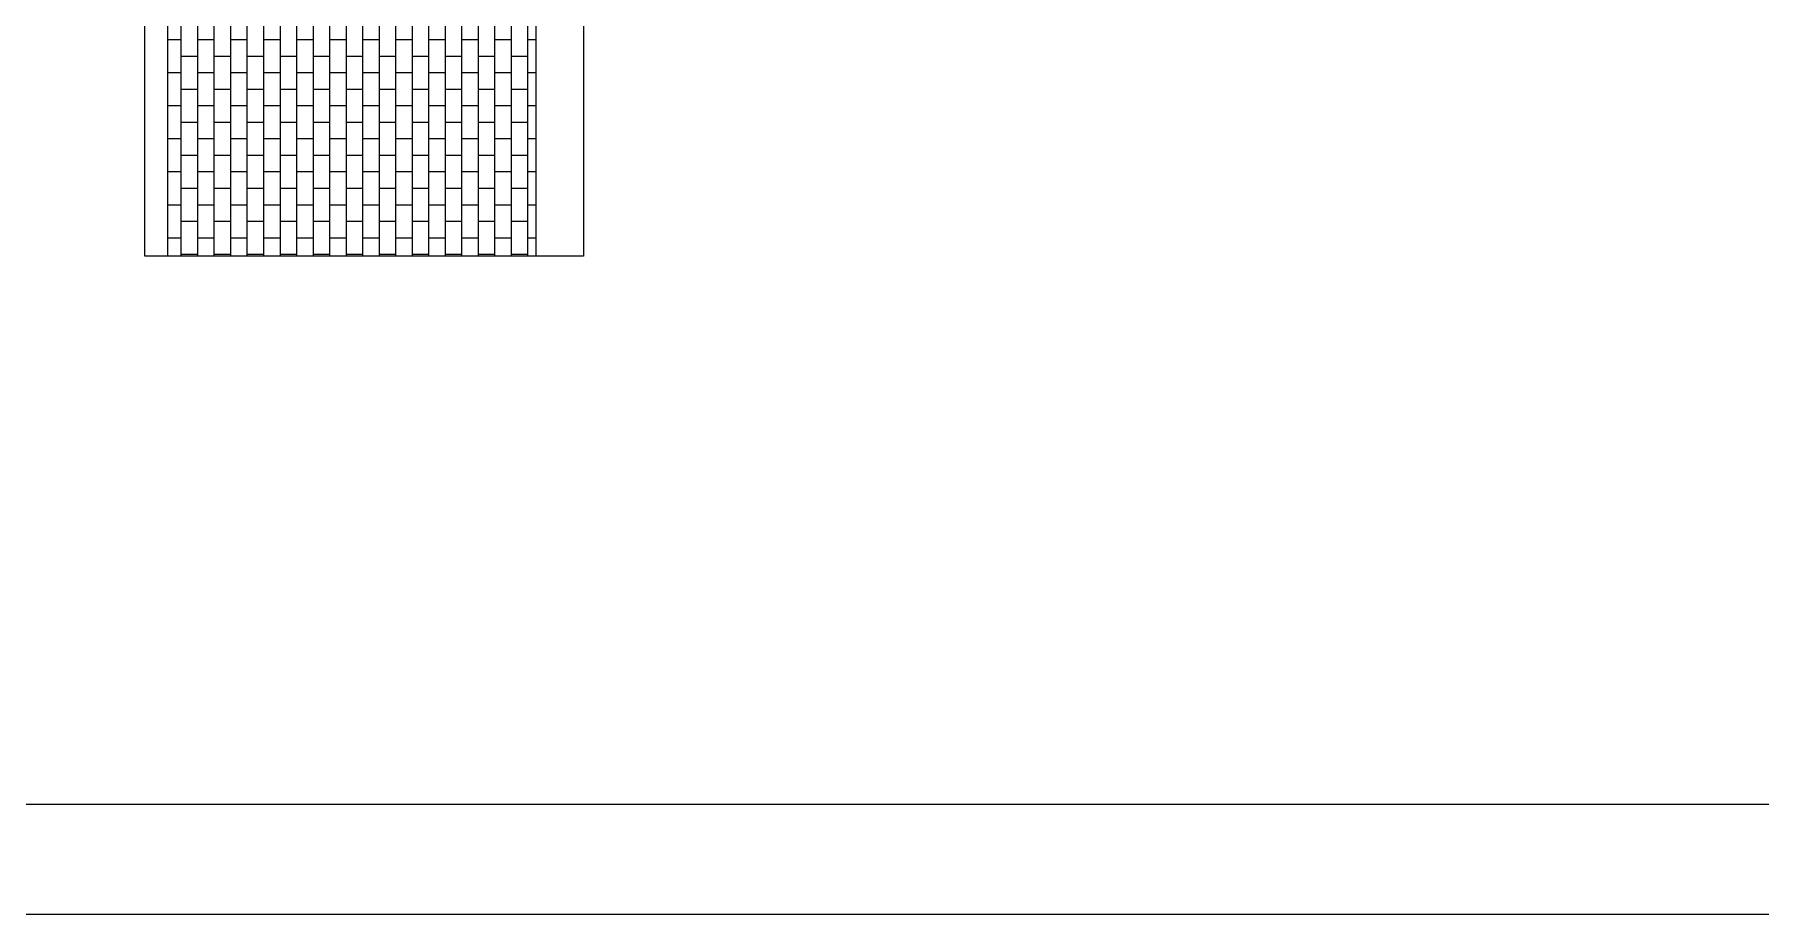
# Model space of a CAD drawing. Header units: inches. Extents: x -1530 to 385, y -443 to 699.
# Drawn here: x 181.295 to 185.216, y 26.377 to 28.374 of the extents above; entities that cross this region are included whole.
import ezdxf

# ---------------------------------------------------------------- set-up
doc = ezdxf.new("R2010")
doc.units = ezdxf.units.IN
doc.header["$LTSCALE"] = 0.5
doc.header["$MEASUREMENT"] = 0
doc.linetypes.add('ACAD_ISO02W100', pattern=[15, 12, -3])
doc.layers.add('01Table', color=1, linetype='Continuous')
for name, color, linetype, lineweight in [('02Material Outline', 3, 'Continuous', 0), ('03Cut', 5, 'Continuous', 0), ('04Score', 2, 'Continuous', 0)]:
    doc.layers.add(name, color=color, linetype=linetype, lineweight=lineweight)

msp = doc.modelspace()

# ---------------------------------------------------------------- linework, layer by layer
at = {"layer": '01Table'}
msp.add_lwpolyline([(170.2095, 44.3766), (202.2095, 44.3766), (202.2095, 26.3766), (170.2095, 26.3766)], close=True, dxfattribs=at)
at = {"layer": '02Material Outline', "linetype": 'ACAD_ISO02W100'}
msp.add_lwpolyline([(170.4595, 44.1266), (200.4595, 44.1266), (200.4595, 26.6266), (170.4595, 26.6266)], close=True, dxfattribs=at)
at = {"layer": '03Cut'}
for p, q in [((182.5428, 31.1542), (182.5428, 27.8712)), ((181.5461, 27.8712), (181.5461, 29.1906)), ((182.5428, 27.8712), (181.5461, 27.8712))]:
    msp.add_line(p, q, dxfattribs=at)
at = {"layer": '04Score'}
for p, q in [((181.5983, 27.8712), (181.5983, 29.216)), ((182.4347, 27.8712), (182.4347, 29.0506))]:
    msp.add_line(p, q, dxfattribs=at)
at = {"layer": '04Score', "linetype": 'Continuous'}
for p, q in [((181.6287, 27.8712), (181.6287, 29.0506)), ((181.6662, 27.8712), (181.6662, 29.0506)), ((181.7037, 27.8712), (181.7037, 29.0506)), ((181.7412, 27.8712), (181.7412, 29.0506)), ((181.7787, 27.8712), (181.7787, 29.0506)), ((181.8162, 27.8712), (181.8162, 29.0506)), ((181.8537, 27.8712), (181.8537, 29.0506)), ((181.8912, 27.8712), (181.8912, 29.0506)), ((181.9287, 27.8712), (181.9287, 29.0506)), ((181.9662, 27.8712), (181.9662, 29.0506)), ((182.0037, 27.8712), (182.0037, 29.0506)), ((182.0412, 27.8712), (182.0412, 29.0506)), ((182.0787, 27.8712), (182.0787, 29.0506)), ((182.1162, 27.8712), (182.1162, 29.0506)), ((182.1537, 27.8712), (182.1537, 29.0506)), ((182.1912, 27.8712), (182.1912, 29.0506)), ((182.2287, 27.8712), (182.2287, 29.0506)), ((182.2662, 27.8712), (182.2662, 29.0506)), ((182.3037, 27.8712), (182.3037, 29.0506)), ((182.3412, 27.8712), (182.3412, 29.0506)), ((182.3787, 27.8712), (182.3787, 29.0506)), ((182.4162, 27.8712), (182.4162, 29.0506)), ((181.6287, 28.3624), (181.5983, 28.3624)), ((181.7037, 28.3624), (181.6662, 28.3624)), ((181.7787, 28.3624), (181.7412, 28.3624)), ((181.8537, 28.3624), (181.8162, 28.3624)), ((181.9287, 28.3624), (181.8912, 28.3624)), ((182.0037, 28.3624), (181.9662, 28.3624)), ((182.0787, 28.3624), (182.0412, 28.3624)), ((182.1537, 28.3624), (182.1162, 28.3624)), ((182.2287, 28.3624), (182.1912, 28.3624)), ((182.3037, 28.3624), (182.2662, 28.3624)), ((182.3787, 28.3624), (182.3412, 28.3624)), ((182.4347, 28.3624), (182.4162, 28.3624)), ((181.6662, 28.3249), (181.6287, 28.3249)), ((181.7412, 28.3249), (181.7037, 28.3249)), ((181.8162, 28.3249), (181.7787, 28.3249)), ((181.8912, 28.3249), (181.8537, 28.3249)), ((181.9662, 28.3249), (181.9287, 28.3249)), ((182.0412, 28.3249), (182.0037, 28.3249)), ((182.1162, 28.3249), (182.0787, 28.3249)), ((182.1912, 28.3249), (182.1537, 28.3249)), ((182.2662, 28.3249), (182.2287, 28.3249)), ((182.3412, 28.3249), (182.3037, 28.3249)), ((182.4162, 28.3249), (182.3787, 28.3249)), ((181.6287, 28.2874), (181.5983, 28.2874)), ((181.7037, 28.2874), (181.6662, 28.2874)), ((181.7787, 28.2874), (181.7412, 28.2874)), ((181.8537, 28.2874), (181.8162, 28.2874)), ((181.9287, 28.2874), (181.8912, 28.2874)), ((182.0037, 28.2874), (181.9662, 28.2874)), ((182.0787, 28.2874), (182.0412, 28.2874)), ((182.1537, 28.2874), (182.1162, 28.2874)), ((182.2287, 28.2874), (182.1912, 28.2874)), ((182.3037, 28.2874), (182.2662, 28.2874)), ((182.3787, 28.2874), (182.3412, 28.2874)), ((182.4347, 28.2874), (182.4162, 28.2874)), ((181.6662, 28.2499), (181.6287, 28.2499)), ((181.7412, 28.2499), (181.7037, 28.2499)), ((181.8162, 28.2499), (181.7787, 28.2499)), ((181.8912, 28.2499), (181.8537, 28.2499)), ((181.9662, 28.2499), (181.9287, 28.2499)), ((182.0412, 28.2499), (182.0037, 28.2499)), ((182.1162, 28.2499), (182.0787, 28.2499)), ((182.1912, 28.2499), (182.1537, 28.2499)), ((182.2662, 28.2499), (182.2287, 28.2499)), ((182.3412, 28.2499), (182.3037, 28.2499)), ((182.4162, 28.2499), (182.3787, 28.2499)), ((181.6287, 28.2124), (181.5983, 28.2124)), ((181.7037, 28.2124), (181.6662, 28.2124)), ((181.7787, 28.2124), (181.7412, 28.2124)), ((181.8537, 28.2124), (181.8162, 28.2124)), ((181.9287, 28.2124), (181.8912, 28.2124)), ((182.0037, 28.2124), (181.9662, 28.2124)), ((182.0787, 28.2124), (182.0412, 28.2124)), ((182.1537, 28.2124), (182.1162, 28.2124)), ((182.2287, 28.2124), (182.1912, 28.2124)), ((182.3037, 28.2124), (182.2662, 28.2124)), ((182.3787, 28.2124), (182.3412, 28.2124)), ((182.4347, 28.2124), (182.4162, 28.2124)), ((181.6662, 28.1749), (181.6287, 28.1749)), ((181.7412, 28.1749), (181.7037, 28.1749)), ((181.8162, 28.1749), (181.7787, 28.1749)), ((181.8912, 28.1749), (181.8537, 28.1749)), ((181.9662, 28.1749), (181.9287, 28.1749)), ((182.0412, 28.1749), (182.0037, 28.1749)), ((182.1162, 28.1749), (182.0787, 28.1749)), ((182.1912, 28.1749), (182.1537, 28.1749)), ((182.2662, 28.1749), (182.2287, 28.1749)), ((182.3412, 28.1749), (182.3037, 28.1749)), ((182.4162, 28.1749), (182.3787, 28.1749)), ((181.6287, 28.1374), (181.5983, 28.1374)), ((181.7037, 28.1374), (181.6662, 28.1374)), ((181.7787, 28.1374), (181.7412, 28.1374)), ((181.8537, 28.1374), (181.8162, 28.1374)), ((181.9287, 28.1374), (181.8912, 28.1374)), ((182.0037, 28.1374), (181.9662, 28.1374)), ((182.0787, 28.1374), (182.0412, 28.1374)), ((182.1537, 28.1374), (182.1162, 28.1374)), ((182.2287, 28.1374), (182.1912, 28.1374)), ((182.3037, 28.1374), (182.2662, 28.1374)), ((182.3787, 28.1374), (182.3412, 28.1374)), ((182.4347, 28.1374), (182.4162, 28.1374)), ((181.6662, 28.0999), (181.6287, 28.0999)), ((181.7412, 28.0999), (181.7037, 28.0999)), ((181.8162, 28.0999), (181.7787, 28.0999)), ((181.8912, 28.0999), (181.8537, 28.0999)), ((181.9662, 28.0999), (181.9287, 28.0999)), ((182.0412, 28.0999), (182.0037, 28.0999)), ((182.1162, 28.0999), (182.0787, 28.0999)), ((182.1912, 28.0999), (182.1537, 28.0999)), ((182.2662, 28.0999), (182.2287, 28.0999)), ((182.3412, 28.0999), (182.3037, 28.0999)), ((182.4162, 28.0999), (182.3787, 28.0999)), ((181.6287, 28.0624), (181.5983, 28.0624)), ((181.7037, 28.0624), (181.6662, 28.0624)), ((181.7787, 28.0624), (181.7412, 28.0624)), ((181.8537, 28.0624), (181.8162, 28.0624)), ((181.9287, 28.0624), (181.8912, 28.0624)), ((182.0037, 28.0624), (181.9662, 28.0624)), ((182.0787, 28.0624), (182.0412, 28.0624)), ((182.1537, 28.0624), (182.1162, 28.0624)), ((182.2287, 28.0624), (182.1912, 28.0624)), ((182.3037, 28.0624), (182.2662, 28.0624)), ((182.3787, 28.0624), (182.3412, 28.0624)), ((182.4347, 28.0624), (182.4162, 28.0624)), ((181.6662, 28.0249), (181.6287, 28.0249)), ((181.7412, 28.0249), (181.7037, 28.0249)), ((181.8162, 28.0249), (181.7787, 28.0249)), ((181.8912, 28.0249), (181.8537, 28.0249)), ((181.9662, 28.0249), (181.9287, 28.0249)), ((182.0412, 28.0249), (182.0037, 28.0249)), ((182.1162, 28.0249), (182.0787, 28.0249)), ((182.1912, 28.0249), (182.1537, 28.0249)), ((182.2662, 28.0249), (182.2287, 28.0249)), ((182.3412, 28.0249), (182.3037, 28.0249)), ((182.4162, 28.0249), (182.3787, 28.0249)), ((181.6287, 27.9874), (181.5983, 27.9874)), ((181.7037, 27.9874), (181.6662, 27.9874)), ((181.7787, 27.9874), (181.7412, 27.9874)), ((181.8537, 27.9874), (181.8162, 27.9874)), ((181.9287, 27.9874), (181.8912, 27.9874)), ((182.0037, 27.9874), (181.9662, 27.9874)), ((182.0787, 27.9874), (182.0412, 27.9874)), ((182.1537, 27.9874), (182.1162, 27.9874)), ((182.2287, 27.9874), (182.1912, 27.9874)), ((182.3037, 27.9874), (182.2662, 27.9874)), ((182.3787, 27.9874), (182.3412, 27.9874)), ((182.4347, 27.9874), (182.4162, 27.9874)), ((181.6662, 27.9499), (181.6287, 27.9499)), ((181.7412, 27.9499), (181.7037, 27.9499)), ((181.8162, 27.9499), (181.7787, 27.9499)), ((181.8912, 27.9499), (181.8537, 27.9499)), ((181.9662, 27.9499), (181.9287, 27.9499)), ((182.0412, 27.9499), (182.0037, 27.9499)), ((182.1162, 27.9499), (182.0787, 27.9499)), ((182.1912, 27.9499), (182.1537, 27.9499)), ((182.2662, 27.9499), (182.2287, 27.9499)), ((182.3412, 27.9499), (182.3037, 27.9499)), ((182.4162, 27.9499), (182.3787, 27.9499)), ((181.6287, 27.9124), (181.5983, 27.9124)), ((181.7037, 27.9124), (181.6662, 27.9124)), ((181.7787, 27.9124), (181.7412, 27.9124)), ((181.8537, 27.9124), (181.8162, 27.9124)), ((181.9287, 27.9124), (181.8912, 27.9124)), ((182.0037, 27.9124), (181.9662, 27.9124)), ((182.0787, 27.9124), (182.0412, 27.9124)), ((182.1537, 27.9124), (182.1162, 27.9124)), ((182.2287, 27.9124), (182.1912, 27.9124)), ((182.3037, 27.9124), (182.2662, 27.9124)), ((182.3787, 27.9124), (182.3412, 27.9124)), ((182.4347, 27.9124), (182.4162, 27.9124)), ((181.6662, 27.8749), (181.6287, 27.8749)), ((181.7412, 27.8749), (181.7037, 27.8749)), ((181.8162, 27.8749), (181.7787, 27.8749)), ((181.8912, 27.8749), (181.8537, 27.8749)), ((181.9662, 27.8749), (181.9287, 27.8749)), ((182.0412, 27.8749), (182.0037, 27.8749)), ((182.1162, 27.8749), (182.0787, 27.8749)), ((182.1912, 27.8749), (182.1537, 27.8749)), ((182.2662, 27.8749), (182.2287, 27.8749)), ((182.3412, 27.8749), (182.3037, 27.8749)), ((182.4162, 27.8749), (182.3787, 27.8749))]:
    msp.add_line(p, q, dxfattribs=at)

doc.saveas('drawing.dxf')
